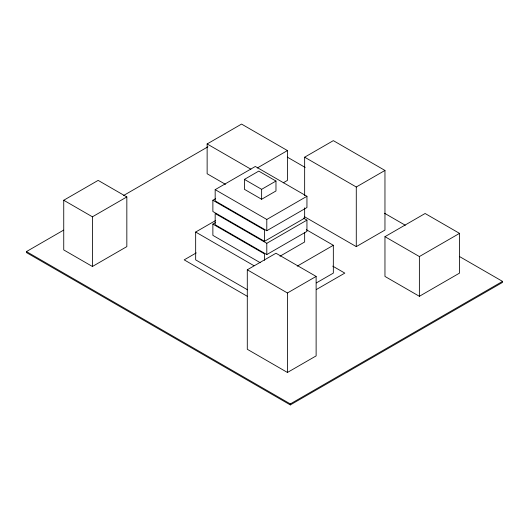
<?xml version="1.0" encoding="UTF-8"?>
<svg xmlns="http://www.w3.org/2000/svg" width="529" height="529" viewBox="0 0 529 529"><rect width="100%" height="100%" fill="white"/><g stroke="black" fill="none" stroke-linecap="round" stroke-linejoin="round"><path stroke-width="0.79" d="M63.738 200.253L98.149 180.382L126.834 196.94L126.834 246.62L92.416 266.49L63.738 249.926L63.738 200.253L92.416 216.811L126.834 196.94M225.493 184.357L207.137 173.757L207.137 143.954L241.555 124.084L287.445 150.573L287.445 180.382L283.233 182.816M459.648 256.618L502.55 281.388L502.55 282.387L290.315 404.916L26.45 252.578L26.45 251.586L63.612 230.128M123.634 195.472L207.957 146.791M215.171 189.653L255.322 166.47L306.946 196.279L306.946 207.54L266.795 230.717L215.171 200.914L215.171 189.653L266.795 219.462L306.946 196.279M257.239 168.01L287.445 150.573M244.424 179.391L258.767 171.105L275.973 181.044L275.973 190.976L261.63 199.261L244.424 189.322L244.424 179.391L261.63 189.322L275.973 181.044M304.651 207.831L304.651 218.133L264.5 241.317L212.876 211.514L212.876 200.253L215.693 198.626M304.651 195.578L304.651 157.199L333.336 140.641L384.96 170.444L384.96 230.055L356.281 246.62L304.651 216.811M247.546 289.813L195.664 259.865L195.664 232.046L215.495 220.6M260.255 262.715L212.876 235.359L212.876 224.098L215.693 222.471M196.259 252.902L184.191 259.865L247.512 296.419M304.651 157.199L356.281 187.002L384.96 170.444M266.795 243.307L306.946 220.124L306.946 231.385L266.795 254.561L215.171 224.759L215.171 213.498L266.795 243.307L266.795 254.561M247.294 269.797L275.973 253.239L316.124 276.422L316.124 355.905L287.445 372.462L247.294 349.279L247.294 269.797L287.445 292.98L316.124 276.422M280 256.215L304.651 241.978L304.651 232.33M297.219 266.147L333.336 245.291L333.336 273.109L316.335 282.922M384.96 236.681L425.111 213.498L459.529 233.368L459.529 273.109L419.378 296.293L384.96 276.422L384.96 236.681L419.378 256.552L459.529 233.368M316.421 289.502L344.809 273.109L332.708 266.127M26.45 251.586L290.315 403.925L502.55 281.388M287.313 157.126L305.187 167.442M384.563 213.273L405.3 225.242M207.137 143.954L250.911 169.22M303.415 218.08L306.946 220.124M306.331 229.698L333.336 245.291M212.876 200.253L264.5 230.055L264.5 241.317M212.876 224.098L264.5 253.9L264.5 260.334M195.664 232.046L253.94 265.69M419.378 256.552L419.378 296.293M356.281 187.002L356.281 246.62M290.315 403.925L290.315 404.916M287.445 292.98L287.445 372.462M266.795 219.462L266.795 230.717M261.63 189.322L261.63 199.261M92.416 216.811L92.416 266.49"/></g></svg>
